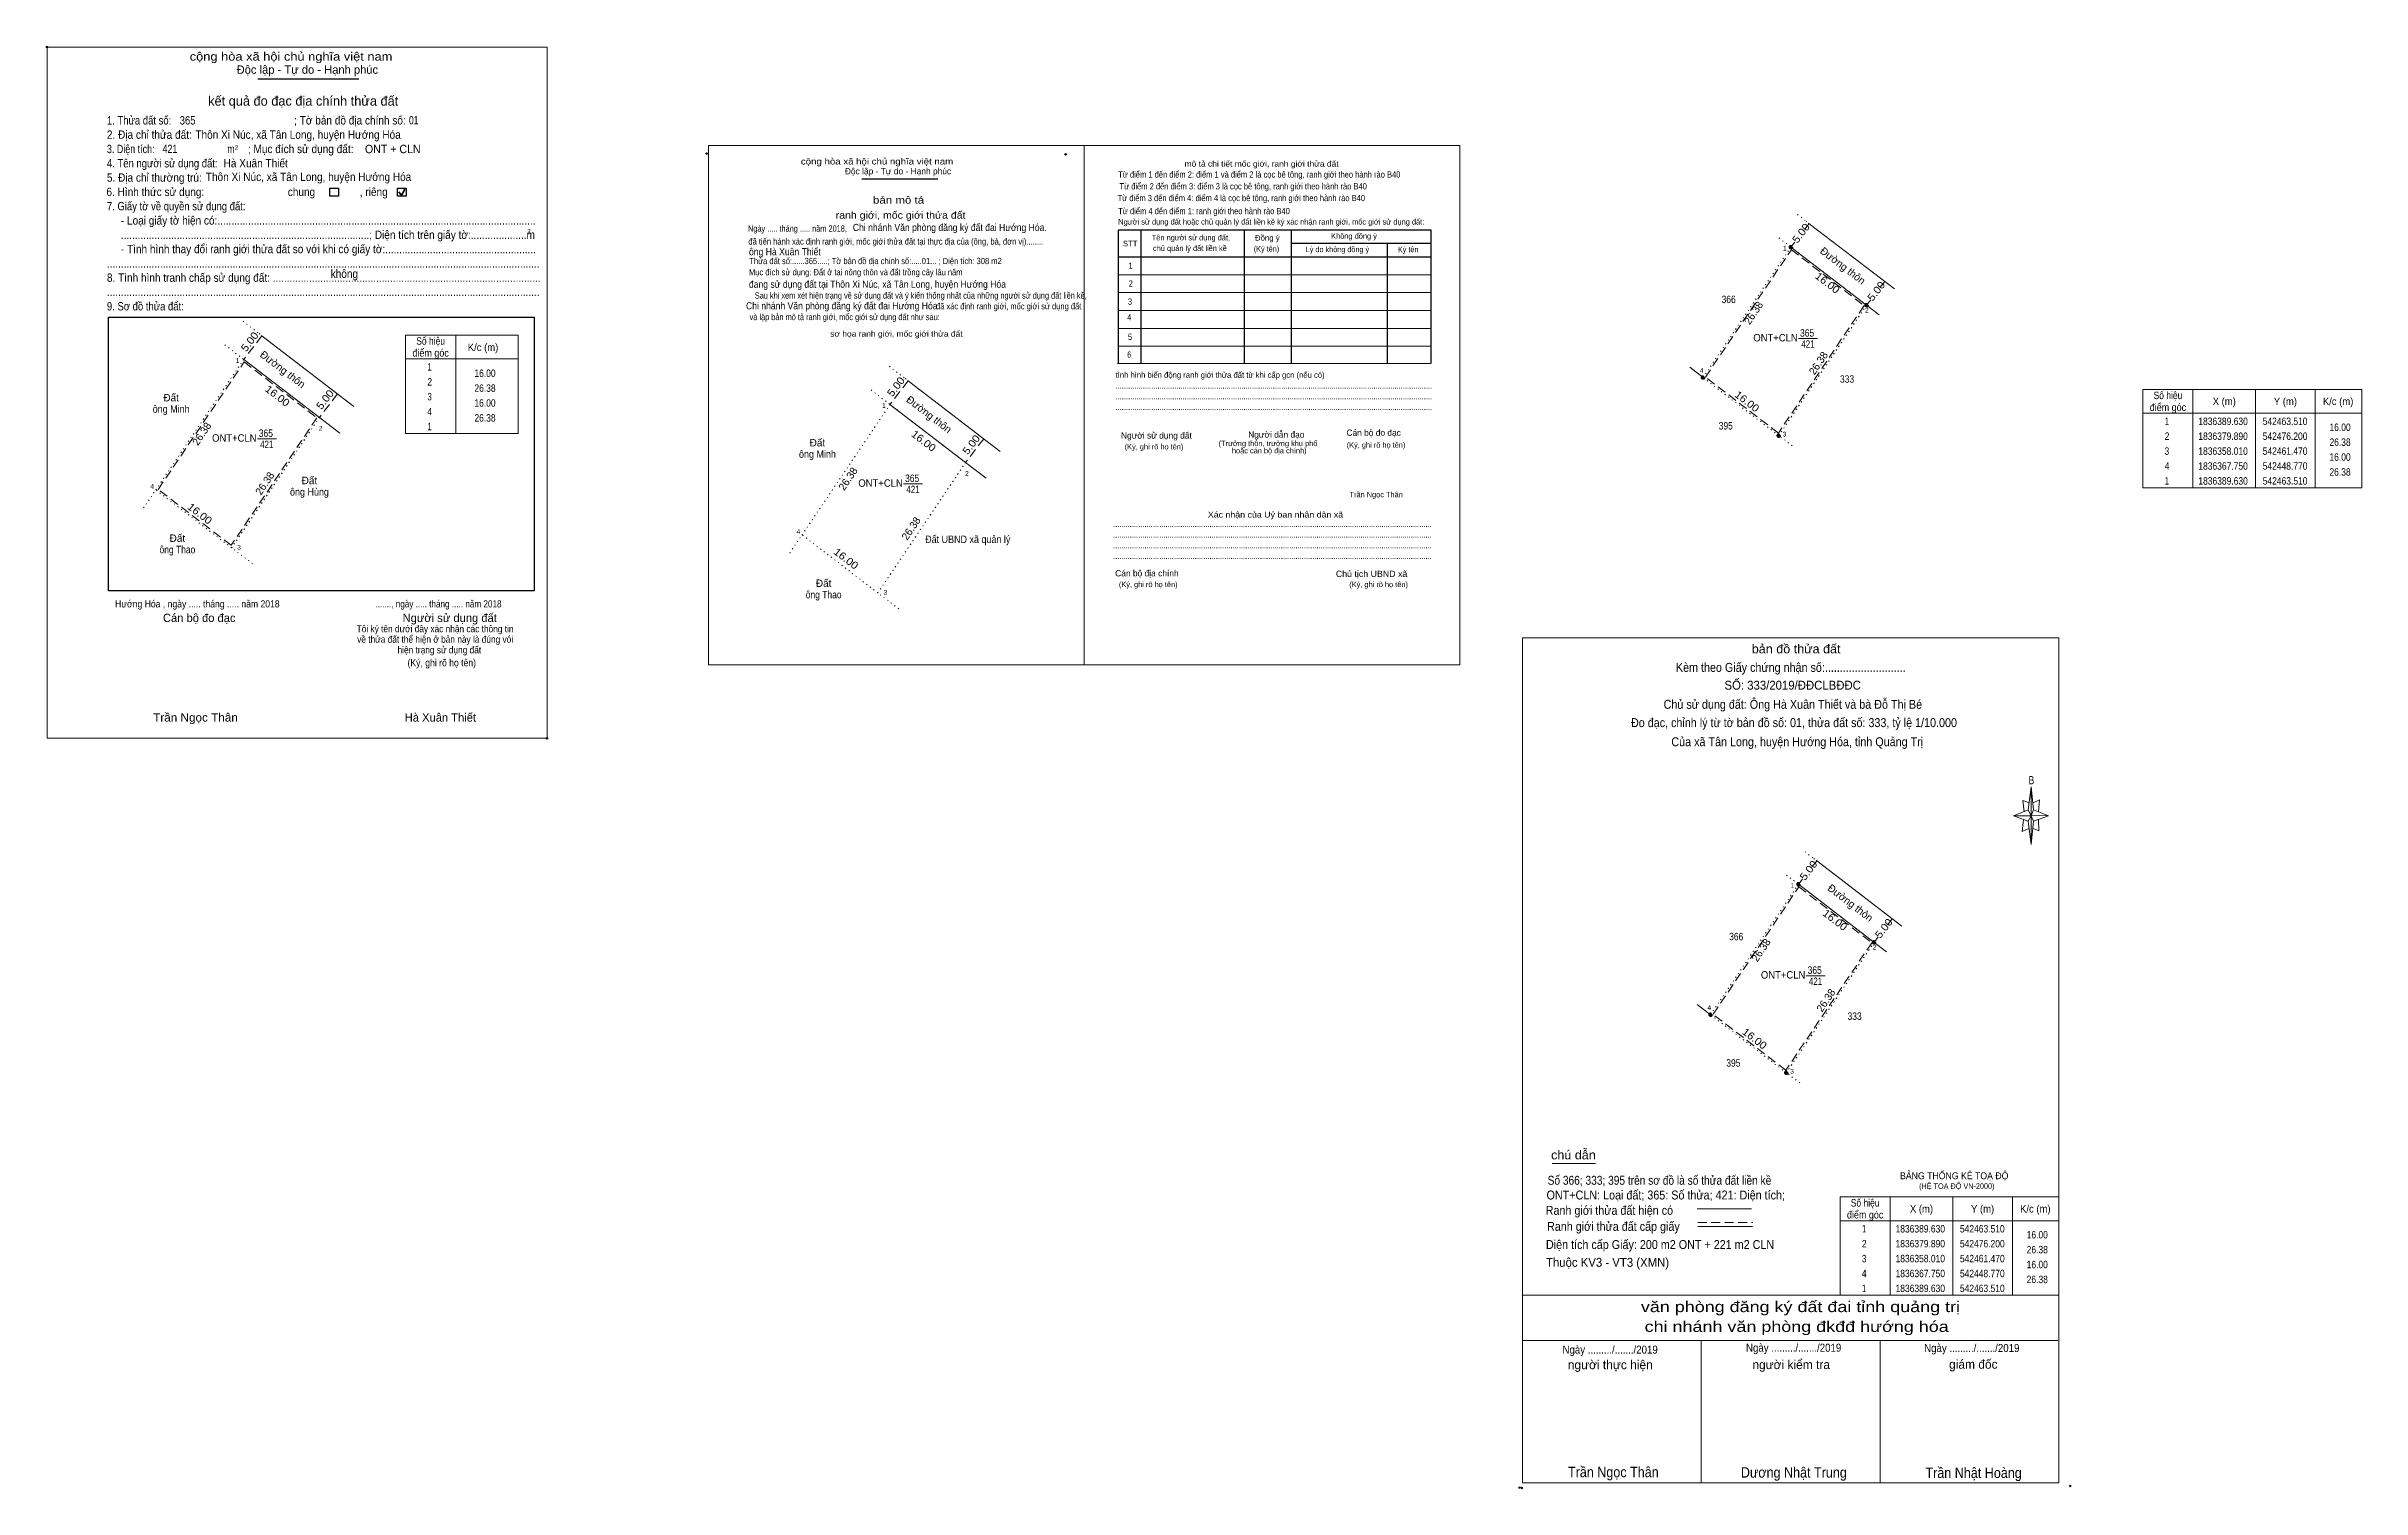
# Model space of a CAD drawing. Header units: metres. Extents: x 542171 to 542559, y 1836181 to 1836423.
import ezdxf
from ezdxf.enums import TextEntityAlignment as Align

# ---------------------------------------------------------------- set-up
doc = ezdxf.new("R2010")
doc.units = ezdxf.units.M
doc.header["$LTSCALE"] = 0.5
doc.header["$PDMODE"] = 32
doc.header["$PDSIZE"] = 0.25
doc.linetypes.add('DOTTED', pattern=[1.5, 0.3, -1.2])
doc.linetypes.add('MEDIUM_DASHED', pattern=[4.5, 3, -1.5])
for name, color, linetype, lineweight in [('1', 7, 'DOTTED', 13), ('17', 7, 'Continuous', 13), ('5', 7, 'Continuous', 13), ('6', 7, 'Continuous', 13), ('63', 7, 'Continuous', 13), ('7', 7, 'Continuous', 25)]:
    doc.layers.add(name, color=color, linetype=linetype, lineweight=lineweight)
doc.layers.add('25', color=7, linetype='Continuous')

msp = doc.modelspace()

# ---------------------------------------------------------------- hatches: boundary and pattern name
at = {"layer": '63'}
for points in [[(542463.81, 1836389.63, 1), (542463.21, 1836389.63, 1)], [(542476.5, 1836379.89, 1), (542475.9, 1836379.89, 1)], [(542449.07, 1836367.75, 1), (542448.47, 1836367.75, 1)], [(542461.77, 1836358.01, 1), (542461.17, 1836358.01, 1)], [(542465.08, 1836282.71, 1), (542464.48, 1836282.71, 1)], [(542477.77, 1836272.97, 1), (542477.17, 1836272.97, 1)], [(542450.34, 1836260.83, 1), (542449.74, 1836260.83, 1)], [(542463.04, 1836251.09, 1), (542462.44, 1836251.09, 1)]]:
    msp.add_hatch(color=256, dxfattribs=at).paths.add_polyline_path(points)

# ---------------------------------------------------------------- linework, layer by layer
at = {"layer": '1'}
for p, q in [((542464.61, 1836395.09), (542466.08, 1836393.96)), ((542466.08, 1836393.96), (542466.46, 1836393.67)), ((542448.77, 1836367.75), (542463.51, 1836389.63)), ((542461.51, 1836391.17), (542463.51, 1836389.63)), ((542461.47, 1836358.01), (542476.2, 1836379.89)), ((542200.84, 1836373.22), (542203.99, 1836370.79)), ((542189.25, 1836348.91), (542203.99, 1836370.79)), ((542309.24, 1836365.66), (542312.39, 1836363.23)), ((542461.47, 1836358.01), (542448.77, 1836367.75)), ((542297.65, 1836341.35), (542312.39, 1836363.23)), ((542201.95, 1836339.17), (542216.68, 1836361.05)), ((542463.73, 1836356.31), (542461.47, 1836358.01)), ((542310.35, 1836331.61), (542325.08, 1836353.49)), ((542187.19, 1836345.86), (542189.24, 1836348.91)), ((542201.95, 1836339.17), (542189.25, 1836348.91)), ((542205.48, 1836336.52), (542201.95, 1836339.17)), ((542295.59, 1836338.3), (542297.64, 1836341.35)), ((542310.35, 1836331.61), (542297.65, 1836341.35)), ((542313.88, 1836328.96), (542310.35, 1836331.61)), ((542465.88, 1836288.17), (542467.35, 1836287.04)), ((542462.78, 1836284.25), (542464.78, 1836282.71)), ((542467.35, 1836287.04), (542467.73, 1836286.75)), ((542450.04, 1836260.83), (542464.78, 1836282.71)), ((542462.74, 1836251.09), (542477.47, 1836272.97)), ((542462.74, 1836251.09), (542450.04, 1836260.83)), ((542465, 1836249.39), (542462.74, 1836251.09))]:
    msp.add_line(p, q, dxfattribs=at)
at = {"layer": '1', "linetype": 'Continuous'}
for p, q in [((542466.46, 1836393.67), (542466.82, 1836393.39)), ((542466.82, 1836393.39), (542480.86, 1836382.62)), ((542463.51, 1836389.63), (542476.2, 1836379.89)), ((542476.2, 1836379.89), (542478.3, 1836378.28)), ((542206.94, 1836374.83), (542207.3, 1836374.55)), ((542207.3, 1836374.55), (542222.48, 1836362.9)), ((542203.99, 1836370.79), (542216.68, 1836361.05)), ((542315.34, 1836367.27), (542315.7, 1836366.99)), ((542315.7, 1836366.99), (542330.88, 1836355.34)), ((542312.39, 1836363.23), (542325.08, 1836353.49)), ((542216.68, 1836361.05), (542220.12, 1836358.42)), ((542325.08, 1836353.49), (542328.52, 1836350.86)), ((542467.73, 1836286.75), (542468.09, 1836286.47)), ((542468.09, 1836286.47), (542482.13, 1836275.7)), ((542464.78, 1836282.71), (542477.47, 1836272.97)), ((542477.47, 1836272.97), (542479.57, 1836271.36))]:
    msp.add_line(p, q, dxfattribs=at)
at = {"layer": '1'}
for points in [[(542463.51, 1836389.63), (542476.2, 1836379.89), (542461.47, 1836358.01), (542448.77, 1836367.75)], [(542203.99, 1836370.79), (542216.68, 1836361.05), (542201.95, 1836339.17), (542189.25, 1836348.91)], [(542312.39, 1836363.23), (542325.08, 1836353.49), (542310.35, 1836331.61), (542297.65, 1836341.35)], [(542464.78, 1836282.71), (542477.47, 1836272.97), (542462.74, 1836251.09), (542450.04, 1836260.83)]]:
    msp.add_lwpolyline(points, close=True, dxfattribs=at)
at = {"layer": '1', "linetype": 'MEDIUM_DASHED'}
for points in [[(542463.58, 1836389.2), (542475.79, 1836379.82), (542461.4, 1836358.44), (542449.18, 1836367.82)], [(542204.06, 1836370.36), (542216.27, 1836360.98), (542201.88, 1836339.6), (542189.66, 1836348.98)], [(542464.85, 1836282.28), (542477.06, 1836272.9), (542462.67, 1836251.52), (542450.45, 1836260.9)]]:
    msp.add_lwpolyline(points, close=True, dxfattribs=at)
at = {"layer": '1'}
for points in [[(542203.88, 1836377.19), (542206.56, 1836375.12), (542206.94, 1836374.83)], [(542312.28, 1836369.63), (542314.96, 1836367.56), (542315.34, 1836367.27)]]:
    msp.add_lwpolyline(points, dxfattribs=at)
at = {"layer": '17'}
msp.add_line((542423.48, 1836235.87), (542430.72, 1836235.87), dxfattribs=at)
at = {"layer": '5'}
for p, q in [((542503.32, 1836295.19), (542503.82, 1836299.09)), ((542503.32, 1836293.29), (542500.82, 1836294.19)), ((542504.22, 1836293.29), (542503.82, 1836289.39)), ((542505.12, 1836291.69), (542504.12, 1836292.09)), ((542504.22, 1836295.19), (542506.72, 1836294.19)), ((542505.02, 1836293.59), (542505.12, 1836291.69)), ((542418.46, 1836213.75), (542508.46, 1836213.75)), ((542418.46, 1836206.15), (542508.26, 1836206.15)), ((542418.46, 1836206.15), (542508.26, 1836206.15)), ((542418.46, 1836206.15), (542508.26, 1836206.15)), ((542448.46, 1836182.25), (542448.46, 1836206.15)), ((542478.46, 1836182.25), (542478.46, 1836206.15))]:
    msp.add_line(p, q, dxfattribs=at)
for points in [[(542418.46, 1836324.05), (542508.46, 1836324.05), (542508.46, 1836182.25), (542418.46, 1836182.25)], [(542503.82, 1836299.09), (542504.22, 1836295.19), (542503.82, 1836294.19)], [(542503.82, 1836294.19), (542500.82, 1836294.19), (542503.32, 1836295.19), (542504.22, 1836293.29), (542506.72, 1836294.19), (542503.82, 1836294.29)], [(542503.82, 1836294.19), (542503.82, 1836289.39), (542503.32, 1836293.29)]]:
    msp.add_lwpolyline(points, close=True, dxfattribs=at)
for points in [[(542503.52, 1836296.39), (542502.42, 1836296.79), (542502.62, 1836294.89)], [(542504.12, 1836296.39), (542505.22, 1836296.89), (542505.02, 1836294.89)], [(542503.82, 1836294.19), (542503.32, 1836295.19), (542500.82, 1836294.19)], [(542502.52, 1836293.59), (542502.32, 1836291.59), (542503.42, 1836292.09)], [(542503.82, 1836294.19), (542504.22, 1836293.29), (542506.72, 1836294.19)], [(542508.46, 1836182.25), (542418.46, 1836182.25), (542418.46, 1836206.15)]]:
    msp.add_lwpolyline(points, dxfattribs=at)
for p in [(542417.98, 1836181.48), (542418.38, 1836181.41)]:
    msp.add_point(p, dxfattribs=at)
at = {"layer": '6'}
for p, q in [((542447.76, 1836228.24), (542456.9, 1836228.24)), ((542447.9, 1836225.31), (542457.04, 1836225.31))]:
    msp.add_line(p, q, dxfattribs=at)
at = {"layer": '6', "linetype": 'MEDIUM_DASHED'}
msp.add_line((542447.9, 1836225.93), (542457.1, 1836225.93), dxfattribs=at)
at = {"layer": '6'}
msp.add_point((542510.36, 1836181.75), dxfattribs=at)
at = {"layer": '63'}
for p, q in [((542466.56, 1836393.59), (542465.83, 1836392.64)), ((542464.17, 1836390.49), (542463.51, 1836389.63)), ((542476.9, 1836380.81), (542476.2, 1836379.89)), ((542479.24, 1836383.86), (542478.49, 1836382.89)), ((542239.54, 1836374.88), (542239.54, 1836358.38)), ((542250.04, 1836374.88), (542250.04, 1836358.38)), ((542464.8, 1836374.29), (542467.98, 1836374.29)), ((542231.14, 1836370.88), (542250.04, 1836370.88)), ((542446.54, 1836369.47), (542448.77, 1836367.75)), ((542530.95, 1836365.75), (542530.95, 1836349.25)), ((542541.45, 1836365.75), (542541.45, 1836349.25)), ((542551.45, 1836365.75), (542551.45, 1836349.25)), ((542522.55, 1836361.75), (542559.25, 1836361.75)), ((542206.28, 1836357.46), (542209.46, 1836357.46)), ((542314.68, 1836349.9), (542317.86, 1836349.9)), ((542467.83, 1836286.67), (542467.1, 1836285.72)), ((542465.44, 1836283.57), (542464.78, 1836282.71)), ((542480.51, 1836276.94), (542479.76, 1836275.97)), ((542478.17, 1836273.89), (542477.47, 1836272.97)), ((542466.07, 1836267.37), (542469.25, 1836267.37)), ((542447.81, 1836262.55), (542450.04, 1836260.83)), ((542480.16, 1836230.25), (542480.16, 1836213.75)), ((542490.66, 1836230.25), (542490.66, 1836213.75)), ((542500.66, 1836230.25), (542500.66, 1836213.75)), ((542471.76, 1836226.25), (542508.46, 1836226.25))]:
    msp.add_line(p, q, dxfattribs=at)
at = {"layer": '63', "linetype": 'MEDIUM_DASHED'}
for p, q in [((542207.04, 1836374.75), (542203.99, 1836370.79)), ((542315.44, 1836367.19), (542312.39, 1836363.23)), ((542219.72, 1836365.02), (542216.68, 1836361.05)), ((542328.12, 1836357.46), (542325.08, 1836353.49))]:
    msp.add_line(p, q, dxfattribs=at)
at = {"layer": '63'}
msp.add_lwpolyline([(542250.04, 1836358.38), (542231.14, 1836358.38), (542231.14, 1836374.88), (542250.04, 1836374.88)], dxfattribs=at)
for points in [[(542522.55, 1836365.75), (542559.25, 1836365.75), (542559.25, 1836349.25), (542522.55, 1836349.25)], [(542471.76, 1836230.25), (542508.46, 1836230.25), (542508.46, 1836213.75), (542471.76, 1836213.75)]]:
    msp.add_lwpolyline(points, close=True, dxfattribs=at)
at = {"layer": '63', "linetype": 'MEDIUM_DASHED'}
for centre in [(542463.51, 1836389.63), (542476.2, 1836379.89), (542448.77, 1836367.75), (542461.47, 1836358.01), (542464.78, 1836282.71), (542477.47, 1836272.97), (542450.04, 1836260.83), (542462.74, 1836251.09)]:
    msp.add_circle(centre, 0.3, dxfattribs=at)
at = {"layer": '7'}
for p, q in [((542206.33, 1836417.89), (542223.29, 1836417.89)), ((542307.68, 1836401.09), (542320.42, 1836401.09)), ((542354.44, 1836392.47), (542354.44, 1836370.09)), ((542371.82, 1836392.38), (542371.82, 1836370.09)), ((542379.66, 1836392.38), (542379.66, 1836370.09)), ((542379.66, 1836390.3), (542403.16, 1836390.3)), ((542395.8, 1836390.3), (542395.8, 1836370.09)), ((542350.66, 1836388.02), (542403.16, 1836388.02)), ((542181.29, 1836377.89), (542252.69, 1836377.89)), ((542252.69, 1836377.89), (542252.69, 1836331.93))]:
    msp.add_line(p, q, dxfattribs=at)
at = {"layer": '7', "lineweight": 35}
for p, q in [((542229.98, 1836398.93), (542230.46, 1836398.31)), ((542230.46, 1836398.31), (542231.04, 1836399.35))]:
    msp.add_line(p, q, dxfattribs=at)
at = {"layer": '7', "lineweight": 13}
for p, q in [((542350.66, 1836385.01), (542403.16, 1836385.01)), ((542350.66, 1836382.01), (542403.16, 1836382.01)), ((542350.66, 1836379), (542403.16, 1836379)), ((542350.66, 1836376), (542403.16, 1836376)), ((542350.66, 1836372.99), (542403.16, 1836372.99)), ((542350.57, 1836370.09), (542403.07, 1836370.09)), ((542407.97, 1836319.53), (542344.96, 1836319.53))]:
    msp.add_line(p, q, dxfattribs=at)
for points in [[(542171, 1836423.21), (542254.87, 1836423.21), (542254.87, 1836307.21), (542171, 1836307.21)], [(542344.96, 1836319.53), (542344.96, 1836406.67), (542407.97, 1836406.67), (542407.97, 1836319.53)]]:
    msp.add_lwpolyline(points, close=True, dxfattribs=at)
for points in [[(542281.96, 1836319.53), (542281.96, 1836406.67), (542344.96, 1836406.67)], [(542344.96, 1836406.67), (542344.96, 1836319.53), (542281.96, 1836319.53)], [(542344.96, 1836319.53), (542344.96, 1836406.67), (542407.97, 1836406.67), (542407.97, 1836319.53)]]:
    msp.add_lwpolyline(points, dxfattribs=at)
at = {"layer": '7'}
for points in [[(542218.46, 1836399.55), (542219.9, 1836399.55), (542219.9, 1836398.21), (542218.46, 1836398.21)], [(542229.8, 1836399.55), (542231.24, 1836399.55), (542231.24, 1836398.21), (542229.8, 1836398.21)]]:
    msp.add_lwpolyline(points, close=True, dxfattribs=at)
for points in [[(542403.16, 1836370.09), (542403.16, 1836392.47), (542350.66, 1836392.47), (542350.66, 1836370.09)], [(542252.69, 1836331.93), (542181.29, 1836331.93), (542181.29, 1836377.89)]]:
    msp.add_lwpolyline(points, dxfattribs=at)
for p in [(542171, 1836423.21), (542281.62, 1836405.33), (542341.85, 1836405.2), (542254.87, 1836307.21)]:
    msp.add_point(p, dxfattribs=at)

# ---------------------------------------------------------------- texts
at = {"layer": '1'}
for s, width, p in [('ONT+CLN', 0.95, (542460.93, 1836373.81)), ('365', 0.85, (542466.225, 1836374.61)), ('421', 0.8, (542466.37, 1836372.74)), ('ONT+CLN', 0.95, (542202.41, 1836356.98)), ('365', 0.85, (542207.705, 1836357.78)), ('421', 0.8, (542207.85, 1836355.91)), ('ONT+CLN', 0.95, (542310.81, 1836349.42)), ('365', 0.85, (542316.105, 1836350.22)), ('421', 0.8, (542316.25, 1836348.35)), ('ONT+CLN', 0.95, (542462.2, 1836266.89)), ('365', 0.85, (542467.495, 1836267.69)), ('421', 0.8, (542467.64, 1836265.82))]:
    msp.add_text(s, height=1.25, dxfattribs=dict(at, width=width)).set_placement(p, align=Align.CENTER)
for s, height, width, p in [('Hướng Hóa , ngày ..... tháng ..... năm 2018', 1.2, 0.9, (542182.41, 1836329.17)), ('Trần Ngọc Thân', 1.4, 1.05, (542188.8, 1836310.01)), ('BẢNG THỐNG KÊ TOẠ ĐỘ ', 1.15, 0.95, (542481.81, 1836233.22)), ('(HỆ TOẠ ĐỘ VN-2000)', 0.93, 0.9, (542485.01, 1836231.6))]:
    msp.add_text(s, height=height, dxfattribs=dict(at, width=width)).set_placement(p)
msp.add_text('Hà Xuân Thiết', height=1.4, dxfattribs=at).set_placement((542230.99, 1836310.01))
at = {"layer": '25', "width": 0.9}
for s, p in [('Chi nhánh Văn phòng đăng ký đất đai Hướng Hóa.', (542306.16, 1836392.34)), ('Chi nhánh Văn phòng đăng ký đất đai Hướng Hóa', (542288.24, 1836379.19))]:
    msp.add_text(s, height=1.198, dxfattribs=at).set_placement(p)
at = {"layer": '5'}
for s, height, width, p in [('bản đồ thửa đất', 1.5, 1.05, (542464.39, 1836321.47)), ('Kèm theo Giấy chứng nhận số:...........................', 1.5, 0.9, (542463.48, 1836318.36)), ('SỐ: 333/2019/ĐĐCLBĐĐC', 1.5, 0.95, (542463.805, 1836315.37)), ('Chủ sử dụng đất: Ông Hà Xuân Thiết và bà Đỗ Thị Bé', 1.5, 0.9, (542463.835, 1836312.16)), ('Đo đạc, chỉnh lý từ tờ bản đồ số: 01, thửa đất số: 333, tỷ lệ 1/10.000 ', 1.5, 0.9, (542464.275, 1836309.09)), ('Của xã Tân Long, huyện Hướng Hóa, tỉnh Quảng Trị', 1.5, 0.9, (542464.575, 1836305.88)), ('B', 1.378, 0.75, (542503.855, 1836299.49)), ('văn phòng đăng ký đất đai tỉnh quảng trị', 1.8, 1.25, (542465.11, 1836210.92)), ('chi nhánh văn phòng đkđđ hướng hóa', 1.8, 1.25, (542464.475, 1836207.6)), ('Ngày ........./......./2019', 1.35, 0.9, (542433.185, 1836203.95)), ('Ngày ........./......./2019', 1.35, 0.9, (542463.965, 1836204.27)), ('Ngày ........./......./2019', 1.35, 0.9, (542493.845, 1836204.22)), ('Trần Ngọc Thân', 1.75, 0.9, (542433.725, 1836183.21)), ('Dương Nhật Trung', 1.75, 0.9, (542464, 1836183.15)), ('Trần Nhật Hoàng', 1.75, 0.9, (542494.155, 1836183.08))]:
    msp.add_text(s, height=height, dxfattribs=dict(at, width=width)).set_placement(p, align=Align.CENTER)
for s, p in [('người thực hiện', (542433.21, 1836201.34)), ('người kiểm tra', (542463.555, 1836201.36)), ('giám đốc', (542494.105, 1836201.42))]:
    msp.add_text(s, height=1.5, dxfattribs=at).set_placement(p, align=Align.CENTER)
at = {"layer": '6'}
for s, height, width, p in [('Hà Xuân Thiết', 1.4, 0.9, (542200.62, 1836403.02)), ('ONT + CLN', 1.4, 0.95, (542224.32, 1836405.4)), ('chú dẫn', 1.5, 1.05, (542423.28, 1836236.55)), ('Số 366; 333; 395 trên sơ đồ là số thửa đất liền kề', 1.5, 0.85, (542422.7, 1836232.29)), ('ONT+CLN: Loại đất; 365: Số thửa; 421: Diện tích;', 1.5, 0.9, (542422.52, 1836229.82)), ('Ranh giới thửa đất hiện có ', 1.5, 0.9, (542422.38, 1836227.25)), ('Ranh giới thửa đất cấp giấy', 1.5, 0.9, (542422.6, 1836224.56)), ('Diện tích cấp Giấy: 200 m2 ONT + 221 m2 CLN', 1.5, 0.9, (542422.42, 1836221.51)), ('Thuộc KV3 - VT3 (XMN)', 1.5, 0.95, (542422.43, 1836218.52))]:
    msp.add_text(s, height=height, dxfattribs=dict(at, width=width)).set_placement(p)
at = {"layer": '63', "width": 1.1}
for s, rotation, p in [('5.00', 52.396, (542465.6943, 1836391.5886)), ('16.00', 322.493, (542469.2545, 1836383.1397)), ('5.00', 52.396, (542478.3143, 1836381.8586)), ('5.00', 52.396, (542205.4843, 1836373.3886)), ('16.00', 322.493, (542209.2645, 1836364.1797)), ('5.00', 52.396, (542218.1143, 1836363.6686)), ('5.00', 52.396, (542313.8843, 1836365.8286)), ('16.00', 322.514, (542455.7647, 1836363.2406)), ('16.00', 322.493, (542317.6645, 1836356.6197)), ('5.00', 52.396, (542326.5143, 1836356.1086)), ('16.00', 322.514, (542196.2447, 1836344.4206)), ('16.00', 322.514, (542304.6447, 1836336.8606)), ('5.00', 52.396, (542466.9643, 1836284.6686)), ('16.00', 322.493, (542470.5245, 1836276.2197)), ('5.00', 52.396, (542479.5843, 1836274.9386)), ('16.00', 322.514, (542457.0347, 1836256.3206))]:
    msp.add_text(s, height=1.25, rotation=rotation, dxfattribs=at).set_placement(p, align=Align.CENTER)
at = {"layer": '63'}
for s, height, width, p in [(' 1', 0.8, 0.9, (542462.79, 1836389.05)), (' 2', 0.8, 0.9, (542476.57, 1836378.66)), (' 1', 0.8, 0.9, (542203.27, 1836370.21)), ('16.00', 1.25, 0.85, (542246.24, 1836367.85)), (' 4', 0.8, 0.95, (542448.85, 1836368.54)), ('26.38', 1.25, 0.85, (542246.24, 1836365.35)), ('26.38', 1.25, 0.85, (542246.24, 1836360.35)), ('16.00', 1.25, 0.85, (542246.24, 1836362.85)), (' 1', 0.8, 0.9, (542311.67, 1836362.65)), (' 2', 0.8, 0.9, (542217.2, 1836358.81)), (' 3', 0.8, 0.95, (542462.74, 1836357.85)), ('26.38', 1.25, 0.85, (542557.4, 1836356.28)), ('16.00', 1.25, 0.85, (542557.4, 1836358.78)), ('16.00', 1.25, 0.85, (542557.4, 1836353.78)), (' 4', 0.8, 0.95, (542188.94, 1836349.06)), (' 2', 0.8, 0.9, (542325.6, 1836351.25)), ('26.38', 1.25, 0.85, (542557.4, 1836351.28)), (' 4', 0.8, 0.95, (542297.34, 1836341.5)), (' 3', 0.8, 0.95, (542203.51, 1836338.86)), (' 3', 0.8, 0.95, (542311.91, 1836331.3)), (' 1', 0.8, 0.9, (542464.06, 1836282.13)), (' 2', 0.8, 0.9, (542477.84, 1836271.74)), (' 4', 0.8, 0.95, (542450.12, 1836261.62)), (' 3', 0.8, 0.95, (542464.01, 1836250.93)), ('26.38', 1.25, 0.85, (542506.61, 1836220.78)), ('16.00', 1.25, 0.85, (542506.61, 1836223.28)), ('16.00', 1.25, 0.85, (542506.61, 1836218.28)), ('26.38', 1.25, 0.85, (542506.61, 1836215.78))]:
    msp.add_text(s, height=height, dxfattribs=dict(at, width=width)).set_placement(p, align=Align.RIGHT)
for s, rotation, p in [('Đường thôn', 322.501, (542471.8395, 1836386.0155)), ('26.38', 56.033, (542457.7634, 1836378.2408)), ('Đường thôn', 322.501, (542210.1595, 1836368.6255)), ('26.38', 56.051, (542468.6326, 1836369.811)), ('Đường thôn', 322.501, (542318.5595, 1836361.0655)), ('26.38', 56.033, (542197.4734, 1836357.9609)), ('26.38', 56.051, (542208.0426, 1836349.631)), ('26.38', 56.033, (542305.8734, 1836350.4009)), ('26.38', 56.051, (542316.4426, 1836342.071)), ('Đường thôn', 322.501, (542473.1095, 1836279.0955)), ('26.38', 56.033, (542459.0334, 1836271.3208)), ('26.38', 56.051, (542469.9026, 1836262.891))]:
    msp.add_text(s, height=1.25, rotation=rotation, dxfattribs=at).set_placement(p, align=Align.CENTER)
for s, width, p in [('366', 0.85, (542453.065, 1836380.24)), ('Số hiệu', 0.85, (542235.34, 1836373.26)), ('K/c (m)', 0.95, (542244.135, 1836372.2)), ('điểm góc', 0.9, (542235.34, 1836371.26)), (' 1', 0.75, (542234.99, 1836368.91)), (' 3', 0.8, (542234.985, 1836363.91)), (' 2', 0.85, (542234.995, 1836366.41)), ('333', 0.85, (542472.925, 1836366.88)), ('Số hiệu', 0.85, (542526.75, 1836364.13)), ('ông Minh', 0.9, (542191.82, 1836361.84)), (' 4', 0.85, (542234.99, 1836361.41)), ('điểm góc', 0.9, (542526.75, 1836362.13)), ('X (m)', 0.95, (542536.2, 1836363.13)), ('Y (m)', 0.95, (542546.455, 1836363.13)), ('K/c (m)', 0.95, (542555.295, 1836363.13)), (' 1', 0.75, (542234.99, 1836358.91)), ('395', 0.85, (542452.585, 1836359.03)), (' 2', 0.85, (542526.405, 1836357.28)), (' 1', 0.75, (542526.4, 1836359.78)), ('1836389.630', 0.85, (542536, 1836359.78)), ('1836379.890', 0.85, (542536, 1836357.28)), ('542463.510', 0.85, (542546.4, 1836359.78)), ('542476.200', 0.85, (542546.4, 1836357.28)), ('ông Minh', 0.9, (542300.22, 1836354.28)), (' 4', 0.85, (542526.4, 1836352.28)), (' 3', 0.8, (542526.395, 1836354.78)), ('1836358.010', 0.85, (542536, 1836354.78)), ('1836367.750', 0.85, (542536, 1836352.28)), ('542461.470', 0.85, (542546.4, 1836354.78)), ('542448.770', 0.85, (542546.4, 1836352.28)), (' 1', 0.75, (542526.4, 1836349.78)), ('1836389.630', 0.85, (542536, 1836349.78)), ('542463.510', 0.85, (542546.4, 1836349.78)), ('ông Hùng', 0.9, (542215.01, 1836347.94)), ('ông Thao', 0.85, (542192.865, 1836338.26)), ('Đất UBND xã quản lý', 0.9, (542325.435, 1836339.98)), ('ông Thao', 0.85, (542301.265, 1836330.7)), ('366', 0.85, (542454.335, 1836273.32)), ('333', 0.85, (542474.195, 1836259.96)), ('395', 0.85, (542453.855, 1836252.11)), ('Số hiệu', 0.85, (542475.96, 1836228.63)), ('điểm góc', 0.9, (542475.96, 1836226.63)), (' 1', 0.75, (542475.61, 1836224.28)), ('1836389.630', 0.85, (542485.21, 1836224.28)), ('X (m)', 0.95, (542485.41, 1836227.63)), ('542463.510', 0.85, (542495.61, 1836224.28)), ('Y (m)', 0.95, (542495.665, 1836227.63)), ('K/c (m)', 0.95, (542504.505, 1836227.63)), (' 2', 0.85, (542475.615, 1836221.78)), ('1836379.890', 0.85, (542485.21, 1836221.78)), ('542476.200', 0.85, (542495.61, 1836221.78)), (' 4', 0.85, (542475.61, 1836216.78)), (' 3', 0.8, (542475.605, 1836219.28)), ('1836358.010', 0.85, (542485.21, 1836219.28)), ('1836367.750', 0.85, (542485.21, 1836216.78)), ('542461.470', 0.85, (542495.61, 1836219.28)), ('542448.770', 0.85, (542495.61, 1836216.78)), (' 1', 0.75, (542475.61, 1836214.28)), ('1836389.630', 0.85, (542485.21, 1836214.28)), ('542463.510', 0.85, (542495.61, 1836214.28))]:
    msp.add_text(s, height=1.25, dxfattribs=dict(at, width=width)).set_placement(p, align=Align.CENTER)
for p in [(542191.82, 1836363.75), (542300.22, 1836356.19), (542215.01, 1836349.85), (542192.86, 1836340.17), (542301.26, 1836332.61)]:
    msp.add_text('Đất', height=1.25, dxfattribs=at).set_placement(p, align=Align.CENTER)
at = {"layer": '7'}
for s, height, width, p in [('cộng hòa xã hội chủ nghĩa việt nam', 1.4, 1.15, (542194.93, 1836420.93)), ('1. Thửa đất số:', 1.4, 0.85, (542181.04, 1836410.21)), ('; Tờ bản đồ địa chính số:', 1.4, 0.9, (542212.45, 1836410.21)), ('2. Địa chỉ thửa đất:', 1.4, 0.9, (542181.04, 1836407.81)), ('365', 1.4, 0.85, (542193.25, 1836410.21)), ('Thôn Xi Núc, xã Tân Long, huyện Hướng Hóa', 1.4, 0.9, (542195.88, 1836407.81)), ('01', 1.4, 0.75, (542231.72, 1836410.23)), ('4. Tên người sử dụng đất:', 1.4, 0.85, (542181.04, 1836403.01)), ('3. Diện tích:', 1.4, 0.8, (542181.04, 1836405.41)), ('421', 1.4, 0.8, (542190.36, 1836405.42)), ('m', 1.4, 0.8, (542201.22, 1836405.41)), ('2', 0.7999, 0.8, (542202.48, 1836405.97)), ('; Mục đích sử dụng đất:', 1.4, 0.9, (542204.69, 1836405.41)), ('cộng hòa xã hội chủ nghĩa việt nam', 1.052, 1.15, (542297.45, 1836403.5)), ('5. Địa chỉ thường trú:', 1.4, 0.9, (542181.04, 1836400.61)), ('Thôn Xi Núc, xã Tân Long, huyện Hướng Hóa', 1.4, 0.9, (542197.64, 1836400.73)), ('Từ điểm 1 đến điểm 2: điểm 1 và điểm 2 là cọc bê tông, ranh giới theo hành rào B40', 1.05, 0.9, (542350.67, 1836401.3)), ('Từ điểm 2 đến điểm 3: điểm 3 là cọc bê tông, ranh giới theo hành rào B40', 1.05, 0.9, (542350.88, 1836399.32)), ('6. Hình thức sử dụng:', 1.4, 0.9, (542180.96, 1836398.21)), ('7. Giấy tờ về quyền sử dụng đất:', 1.4, 0.85, (542181.04, 1836395.81)), ('chung                , riêng', 1.4, 0.9, (542211.38, 1836398.21)), ('Từ điểm 3 đến điểm 4: điểm 4 là cọc bê tông, ranh giới theo hành rào B40', 1.05, 0.9, (542350.57, 1836397.35)), ('Từ điểm 4 đến điểm 1: ranh giới theo hành rào B40', 1.05, 0.9, (542350.67, 1836395.16)), ('     - Loại giấy tờ hiện có:..................................................................................................................', 1.4, 0.9, (542181.04, 1836393.41)), ('     .........................................................................................; Diện tích trên giấy tờ:....................m', 1.4, 0.9, (542181.04, 1836391.01)), ('2', 0.7999, 0.8, (542251.52, 1836391.89)), ('Ngày ..... tháng ..... năm 2018, ', 1.05, 0.85, (542288.58, 1836392.23)), ('     - Tình hình thay đổi ranh giới thửa đất so với khi có giấy tờ:......................................................', 1.4, 0.9, (542181.04, 1836388.61)), (' đã tiến hành xác định ranh giới, mốc giới thửa đất tại thực địa của (ông, bà, đơn vị)........', 1.052, 0.9, (542288.29, 1836390.06)), ('ông Hà Xuân Thiết', 1.2, 0.9, (542288.74, 1836388.26)), ('STT', 0.9314, 1.05, (542351.45, 1836389.78)), ('(Ký tên)', 0.9314, 0.9, (542373.41, 1836388.89)), ('Đồng ý', 0.9314, 1.05, (542373.61, 1836390.72)), ('Lý do không đồng ý', 0.9314, 0.9, (542382.13, 1836388.79)), ('Ký tên', 0.9314, 0.9, (542397.59, 1836388.78)), ('8. Tình hình tranh chấp sử dụng đất: ................................................................................................', 1.4, 0.9, (542181.04, 1836383.81)), ('...........................................................................................................................................................', 1.4, 0.9, (542181.04, 1836386.21)), ('không', 1.4, 0.9, (542218.58, 1836384.47)), ('Thửa đất số:......365.....; Tờ bản đồ địa chính số:.....01... ; Diện tích: 308 m2', 1.05, 0.9, (542288.79, 1836386.78)), ('Mục đích sử dụng: Đất ở tại nông thôn và đất trồng cây lâu năm', 1.05, 0.9, (542288.74, 1836384.9)), ('...........................................................................................................................................................', 1.4, 0.9, (542181.04, 1836381.41)), ('đang sử dụng đất tại Thôn Xi Núc, xã Tân Long, huyện Hướng Hóa', 1.198, 0.9, (542288.73, 1836382.81)), ('Sau khi xem xét hiện trạng về sử dụng đất và ý kiến thống nhất của những người sử dụng đất liền kề,', 1.052, 0.85, (542289.72, 1836380.99)), ('9. Sơ đồ thửa đất:', 1.4, 0.85, (542181.04, 1836379.01)), (' và lập bản mô tả ranh giới, mốc giới sử dụng đất như sau:', 1.052, 0.85, (542288.5, 1836377.38)), ('đã xác định ranh giới, mốc giới sử dụng đất', 1.048, 0.9, (542320.11, 1836379.19)), ('.......................................................................................................................................................', 1.052, 0.9, (542350.22, 1836365.9)), ('.......................................................................................................................................................', 1.052, 0.9, (542350.22, 1836364.11)), ('.......................................................................................................................................................', 1.052, 0.9, (542350.22, 1836362.3)), ('(Ký, ghi rõ họ tên)', 0.9013, 0.9, (542351.76, 1836355.69)), ('(Ký, ghi rõ họ tên)', 0.9013, 0.9, (542389, 1836355.98)), ('Trần Ngọc Thân', 0.9008, 0.9, (542389.47, 1836347.66)), ('........................................................................................................................................................', 1.052, 0.9, (542349.8, 1836342.69)), ('........................................................................................................................................................', 1.052, 0.9, (542349.8, 1836340.87)), ('........................................................................................................................................................', 1.052, 0.9, (542349.8, 1836339.08)), ('........................................................................................................................................................', 1.052, 0.9, (542349.8, 1836337.29)), ('Chủ tịch UBND xã', 1.052, 1.05, (542387.18, 1836334.28)), ('......., ngày ..... tháng ..... năm 2018', 1.2, 0.85, (542226.08, 1836329.17)), ('(Ký, ghi rõ họ tên)', 0.9013, 0.9, (542350.79, 1836332.58)), ('(Ký, ghi rõ họ tên)', 0.9013, 0.9, (542389.43, 1836332.58)), ('(Ký, ghi rõ họ tên)', 1.2, 0.9, (542231.47, 1836319.29))]:
    msp.add_text(s, height=height, dxfattribs=dict(at, width=width)).set_placement(p)
for s, height, p in [('Độc lập - Tự do - Hạnh phúc', 1.4, (542202.8, 1836418.72)), ('Độc lập - Tự do - Hạnh phúc', 1.052, (542304.82, 1836401.85)), ('Người sử dụng đất hoặc chủ quản lý đất liền kề ký xác nhận ranh giới, mốc giới sử dụng đất:', 0.9314, (542350.67, 1836393.42)), ('Tên người sử dụng đất,', 0.9314, (542356.29, 1836390.76)), ('chủ quản lý đất liền kề', 0.9314, (542356.5, 1836388.98)), ('Không đồng ý', 0.9314, (542386.38, 1836391.03)), ('tình hình biến động ranh giới thửa đất từ khi cấp gcn (nếu có)', 0.9613, (542350.22, 1836367.7)), ('Người sử dụng đất', 1.052, (542351.14, 1836357.5)), ('Người dẫn đạo', 1.051, (542372.47, 1836357.65)), ('Cán bộ đo đạc', 1.049, (542388.96, 1836357.97)), ('Cán bộ địa chính', 1.052, (542350.17, 1836334.38)), ('Cán bộ đo đạc', 1.4, (542190.44, 1836326.72)), ('Người sử dụng đất', 1.4, (542230.64, 1836326.72))]:
    msp.add_text(s, height=height, dxfattribs=at).set_placement(p)
for s, height, p in [('kết quả đo đạc địa chính thửa đất', 1.6, (542213.965, 1836413.37)), ('.', 0.4001, (542254.8737, 1836307.01))]:
    msp.add_text(s, height=height, dxfattribs=at).set_placement(p, align=Align.CENTER)
for s, height, width, p in [('mô tả chi tiết mốc giới, ranh giới thửa đất', 0.9613, 1.1, (542374.72, 1836403.14)), ('bản mô tả', 1.202, 1.2, (542313.83, 1836396.94)), ('ranh giới, mốc giới thửa đất', 1.202, 1.1, (542314.17, 1836394.4)), ('1', 1.052, 0.65, (542352.755, 1836386)), ('3', 1.052, 0.75, (542352.645, 1836379.96)), ('2', 1.052, 0.8, (542352.77, 1836382.98)), ('4', 1.052, 0.8, (542352.535, 1836377.35)), ('sơ họa ranh giới, mốc giới thửa đất', 0.9613, 1.1, (542313.465, 1836374.61)), ('5', 1.052, 0.75, (542352.655, 1836374.04)), ('6', 1.052, 0.8, (542352.51, 1836371.07)), ('(Trưởng thôn, trưởng khu phố', 0.9013, 0.9, (542375.795, 1836356.24)), ('hoặc cán bộ địa chính)', 0.9013, 0.9, (542376.01, 1836355.03)), ('Xác nhận của Uỷ ban nhân dân xã', 0.9618, 1.15, (542377.055, 1836344.26)), ('Tôi ký tên dưới đây xác nhận các thông tin', 1.157, 0.9, (542236.085, 1836325.01)), ('về thửa đất thể hiện ở bản này là đúng vói', 1.157, 0.9, (542236.1, 1836323.24)), ('hiện trạng sử dụng đất', 1.157, 0.9, (542236.805, 1836321.47))]:
    msp.add_text(s, height=height, dxfattribs=dict(at, width=width)).set_placement(p, align=Align.CENTER)

doc.saveas('drawing.dxf')
